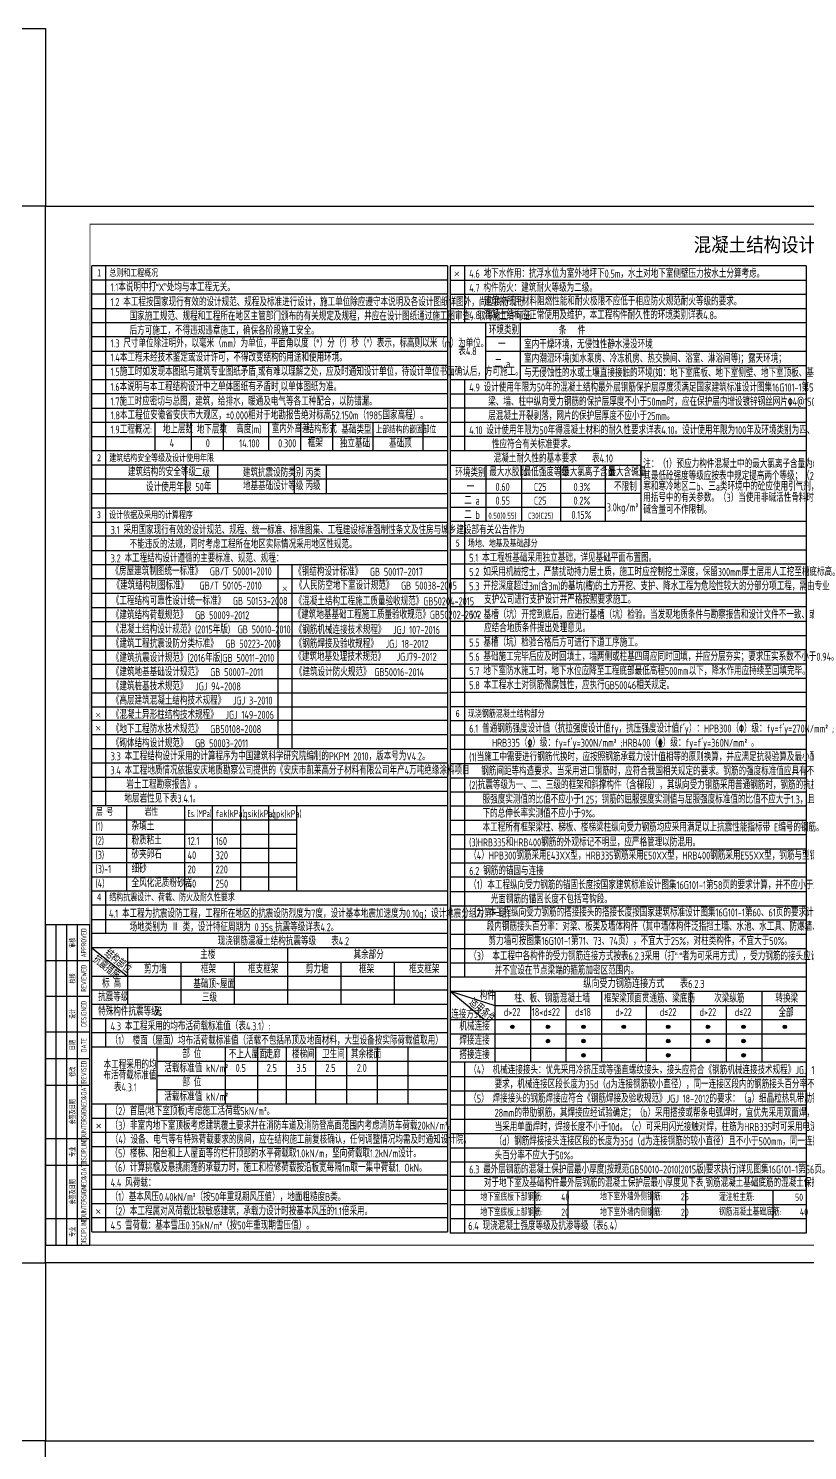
# Model space of a CAD drawing. Extents: x 9731685 to 18866768, y -962146 to 194094.
# Drawn here: x 9775648 to 9819430, y 114149 to 194094 of the extents above; entities that cross this region are included whole.
import ezdxf
from ezdxf.enums import TextEntityAlignment as Align

# ---------------------------------------------------------------- set-up
doc = ezdxf.new("R2010")
doc.units = 0
doc.header["$LTSCALE"] = 1000
doc.layers.get('0').update_dxf_attribs({"linetype": 'CONTINUOUS'})
for name, color, linetype in [('BORDER', 7, 'CONTINUOUS'), ('HATCH', 254, 'CONTINUOUS'), ('TAB', 7, 'CONTINUOUS'), ('TEXT', 7, 'CONTINUOUS'), ('柱', 2, 'CONTINUOUS')]:
    doc.layers.add(name, color=color, linetype=linetype)
doc.styles.add('AHD2', font='txt_l.shx', dxfattribs={"width": 0.7, "bigfont": 'hztxt_l.shx'})
doc.styles.add('TSSD_Norm', font='Tssdeng.shx', dxfattribs={"width": 0.7, "bigfont": 'hztxt.shx'})
doc.styles.add('TSSD_Rein', font='Tssdeng.shx', dxfattribs={"width": 0.7, "bigfont": 'hztxt.shx'})
doc.styles.add('说明文字', font='tssdeng.shx', dxfattribs={"width": 0.75, "bigfont": 'hztxt.shx'})
doc.styles.add('黑体', font='simhei.ttf')

# ---------------------------------------------------------------- blocks, each defined once
blk = doc.blocks.new('会签栏竖向')
at = {"layer": 'BORDER'}
for p, q in [((-1900, 0), (-1900, 18000)), ((-1300, 0), (-1300, 18000)), ((-700, 0), (-700, 18000)), ((-2500, 16000), (0, 16000)), ((-2500, 14000), (0, 14000)), ((-2500, 12000), (0, 12000)), ((-2500, 10500), (0, 10500)), ((-2500, 8997), (0, 8997)), ((-2500, 6000), (0, 6000)), ((-2500, 4500), (0, 4500)), ((-2500, 1500), (0, 1500))]:
    blk.add_line(p, q, dxfattribs=at)
blk.add_lwpolyline([(-2500, 18000), (-2500, 0), (0, 0), (0, 18000)], close=True, dxfattribs=at)
at = {"layer": 'BORDER', "width": 0.7}
for s, style, p in [('APPROVED', 'TSSD_Rein', (-350, 17000)), ('审核', 'AHD2', (-1000, 17000)), ('校核', 'AHD2', (-1000, 15000)), ('REVIEWED', 'TSSD_Rein', (-350, 15000)), ('设计', 'AHD2', (-1000, 13000)), ('DESIGNED', 'TSSD_Rein', (-350, 13000)), ('日期', 'AHD2', (-1000, 11250)), ('DATE', 'TSSD_Rein', (-350, 11250)), ('修改', 'AHD2', (-1000, 9750)), ('REVISED', 'TSSD_Rein', (-350, 9750)), ('COUNTERSIGNED&DATE', 'TSSD_Rein', (-350, 7500)), ('会签及日期', 'AHD2', (-1000, 7500)), ('DISCIPLINE', 'TSSD_Rein', (-350, 5250)), ('专业', 'AHD2', (-1000, 5250)), ('COUNTERSIGNED&DATE', 'TSSD_Rein', (-350, 3000)), ('会签及日期', 'AHD2', (-1000, 3000)), ('专业', 'AHD2', (-1000, 750)), ('DISCIPLINE', 'TSSD_Rein', (-350, 750))]:
    blk.add_text(s, height=300, rotation=90, dxfattribs=dict(at, style=style)).set_placement(p, align=Align.MIDDLE)
blk = doc.blocks.new('A$C4E791673')
at = {"layer": 'TAB', "color": 7, "style": 'TSSD_Norm', "width": 0.55}
for s, height, p in [('Es (MPa)', 400, (0, 0)), ('1-2', 120, (277, 22))]:
    blk.add_text(s, height=height, dxfattribs=at).set_placement(p)

msp = doc.modelspace()

# ---------------------------------------------------------------- hatches: boundary and pattern name
at = {"layer": 'TEXT'}
h = msp.add_hatch(color=256, dxfattribs=at)
edge = h.paths.add_edge_path()
edge.add_arc((9802841.2, 137968.1), 100, 0, 360)
h = msp.add_hatch(color=256, dxfattribs=at)
edge = h.paths.add_edge_path()
edge.add_arc((9804841.2, 137968.1), 100, 0, 360)
h = msp.add_hatch(color=256, dxfattribs=at)
edge = h.paths.add_edge_path()
edge.add_arc((9806841.2, 137968.1), 100, 0, 360)
h = msp.add_hatch(color=256, dxfattribs=at)
edge = h.paths.add_edge_path()
edge.add_arc((9809101.8, 137968.1), 100, 0, 360)
h = msp.add_hatch(color=256, dxfattribs=at)
edge = h.paths.add_edge_path()
edge.add_arc((9811601.8, 137968.1), 100, 0, 360)
h = msp.add_hatch(color=256, dxfattribs=at)
edge = h.paths.add_edge_path()
edge.add_arc((9813835.2, 137968.1), 100, 0, 360)
h = msp.add_hatch(color=256, dxfattribs=at)
edge = h.paths.add_edge_path()
edge.add_arc((9815835.2, 137968.1), 100, 0, 360)
h = msp.add_hatch(color=256, dxfattribs=at)
edge = h.paths.add_edge_path()
edge.add_arc((9818153.8, 137968.1), 100, 0, 360)
h = msp.add_hatch(color=256, dxfattribs=at)
edge = h.paths.add_edge_path()
edge.add_arc((9804841.2, 137168.1), 100, 0, 360)
h = msp.add_hatch(color=256, dxfattribs=at)
edge = h.paths.add_edge_path()
edge.add_arc((9806841.2, 137168.1), 100, 0, 360)
h = msp.add_hatch(color=256, dxfattribs=at)
edge = h.paths.add_edge_path()
edge.add_arc((9811601.8, 137168.1), 100, 0, 360)
h = msp.add_hatch(color=256, dxfattribs=at)
edge = h.paths.add_edge_path()
edge.add_arc((9813835.2, 137168.1), 100, 0, 360)
h = msp.add_hatch(color=256, dxfattribs=at)
edge = h.paths.add_edge_path()
edge.add_arc((9815835.2, 137168.1), 100, 0, 360)
h = msp.add_hatch(color=256, dxfattribs=at)
edge = h.paths.add_edge_path()
edge.add_arc((9806841.2, 136368.1), 100, 0, 360)
h = msp.add_hatch(color=256, dxfattribs=at)
edge = h.paths.add_edge_path()
edge.add_arc((9811601.8, 136368.1), 100, 0, 360)
h = msp.add_hatch(color=256, dxfattribs=at)
edge = h.paths.add_edge_path()
edge.add_arc((9815835.2, 136368.1), 100, 0, 360)

# ---------------------------------------------------------------- linework, layer by layer
at = {"layer": 'BORDER'}
for points in [[(9776604.8, 124693.7), (9776604.8, 184093.7), (9860704.8, 184093.7), (9860704.8, 124693.7)], [(9776604.8, 55293.7), (9776604.8, 114693.7), (9860704.8, 114693.7), (9860704.8, 55293.7)]]:
    msp.add_lwpolyline(points, close=True, dxfattribs=at)
at = {"layer": 'BORDER', "const_width": 50}
msp.add_lwpolyline([(9779104.8, 125693.7), (9779104.8, 183093.7), (9859704.8, 183093.7), (9859704.8, 125693.7)], close=True, dxfattribs=at)
at = {"layer": 'TAB'}
for p, q in [((9799204.8, 180748.7), (9779204.8, 180748.7)), ((9779204.8, 126441.5), (9779204.8, 180748.7)), ((9780004.8, 150408.5), (9780004.8, 180748.7)), ((9799204.8, 180748.7), (9799204.8, 126441.5)), ((9819354.8, 180748.7), (9799354.8, 180748.7)), ((9799354.8, 180748.7), (9799354.8, 126375.4)), ((9819354.8, 180748.7), (9799354.8, 180748.7)), ((9800154.8, 180748.7), (9800154.8, 177548.7)), ((9819354.8, 180748.7), (9819354.8, 126375.4)), ((9799204.8, 179948.7), (9779204.8, 179948.7)), ((9799354.8, 179948.7), (9819354.8, 179948.7)), ((9799204.8, 179148.7), (9779204.8, 179148.7)), ((9799354.8, 179148.7), (9819354.8, 179148.7)), ((9779204.8, 178348.7), (9799204.8, 178348.7)), ((9799354.8, 178348.7), (9819354.8, 178348.7)), ((9799204.8, 177548.7), (9779204.8, 177548.7)), ((9819354.8, 177548.7), (9799354.8, 177548.7)), ((9801330, 177531.9), (9801330, 174348.7)), ((9803286.1, 177531.9), (9803286.1, 174348.7)), ((9799204.8, 176748.7), (9779204.8, 176748.7)), ((9819354.8, 176748.7), (9801330, 176748.7)), ((9779204.8, 175948.7), (9799204.8, 175948.7)), ((9801330, 175948.7), (9819354.8, 175948.7)), ((9799204.8, 175148.7), (9779204.8, 175148.7)), ((9803286.1, 175148.7), (9819354.8, 175148.7)), ((9799204.8, 174348.7), (9779204.8, 174348.7)), ((9819354.8, 174348.7), (9799354.8, 174348.7)), ((9800154.8, 174348.7), (9800154.8, 170348.7)), ((9799204.8, 173548.7), (9779204.8, 173548.7)), ((9799354.8, 173548.7), (9819354.8, 173548.7)), ((9779204.8, 172748.7), (9799204.8, 172748.7)), ((9819354.8, 172748.7), (9799354.8, 172748.7)), ((9799204.8, 171948.7), (9779204.8, 171948.7)), ((9782769.5, 170348.7), (9782769.5, 171948.7)), ((9784803.2, 170348.7), (9784803.2, 171948.7)), ((9786603.2, 170348.7), (9786603.2, 171948.7)), ((9789150.2, 170348.7), (9789150.2, 171948.7)), ((9790950.2, 170348.7), (9790950.2, 171948.7)), ((9792750.2, 170348.7), (9792750.2, 171948.7)), ((9795025.2, 170348.7), (9795025.2, 171948.7)), ((9797832.1, 170348.7), (9797832.1, 171948.7)), ((9819354.8, 171948.7), (9799354.8, 171948.7)), ((9779204.8, 171148.7), (9799204.8, 171148.7)), ((9819354.8, 171148.7), (9799354.8, 171148.7)), ((9799204.8, 170348.7), (9779204.8, 170348.7)), ((9799204.8, 170348.7), (9779204.8, 170348.7)), ((9819354.8, 170348.7), (9799354.8, 170348.7)), ((9810054.8, 170348.7), (9810054.8, 166375.4)), ((9799204.8, 169548.7), (9779204.8, 169548.7)), ((9784490.2, 167948.7), (9784490.2, 169548.7)), ((9786290.2, 167948.7), (9786290.2, 169548.7)), ((9790604.1, 167948.7), (9790604.1, 169548.7)), ((9792404.1, 167948.7), (9792404.1, 169548.7)), ((9799354.8, 169548.7), (9810054.8, 169548.7)), ((9801354.8, 169548.7), (9801354.8, 166375.4)), ((9803354.8, 169548.7), (9803354.8, 166375.4)), ((9805554.8, 169548.7), (9805554.8, 166375.4)), ((9808054.8, 169548.7), (9808054.8, 166375.4)), ((9799204.8, 168748.7), (9779204.8, 168748.7)), ((9810054.8, 168748.7), (9799354.8, 168748.7)), ((9779204.8, 167948.7), (9799204.8, 167948.7)), ((9799354.8, 167975.4), (9810054.8, 167975.4)), ((9779204.8, 167148.7), (9799204.8, 167148.7)), ((9799354.8, 167175.4), (9808054.8, 167175.4)), ((9779204.8, 166333.8), (9799204.8, 166333.8)), ((9819354.8, 166375.4), (9799354.8, 166375.4)), ((9800154.8, 166375.4), (9800154.8, 140775.4)), ((9799204.8, 165548.7), (9779204.8, 165548.7)), ((9799354.8, 165575.4), (9819354.8, 165575.4)), ((9779204.8, 164748.7), (9799204.8, 164748.7)), ((9799354.8, 164775.4), (9819354.8, 164775.4)), ((9799204.8, 163948.7), (9779204.8, 163948.7)), ((9789673.1, 153608.5), (9789673.1, 163948.7)), ((9790473.1, 153608.5), (9790473.1, 163948.7)), ((9799204.8, 163148.7), (9779204.8, 163148.7)), ((9779204.8, 162348.7), (9799204.8, 162348.7)), ((9779204.8, 161548.7), (9799204.8, 161548.7)), ((9819354.8, 161575.4), (9799354.8, 161575.4)), ((9779204.8, 160748.7), (9799204.8, 160748.7)), ((9799354.8, 160775.4), (9819354.8, 160775.4)), ((9779204.8, 159948.7), (9799204.8, 159948.7)), ((9799354.8, 159975.4), (9819354.8, 159975.4)), ((9779204.8, 159148.7), (9799204.8, 159148.7)), ((9799354.8, 159175.4), (9819354.8, 159175.4)), ((9779204.8, 158348.7), (9799204.8, 158348.7)), ((9799354.8, 158375.4), (9819354.8, 158375.4)), ((9779204.8, 157548.7), (9799204.8, 157548.7)), ((9799354.8, 157575.4), (9819354.8, 157575.4)), ((9779204.8, 156748.7), (9799204.8, 156748.7)), ((9799354.8, 156775.4), (9819354.8, 156775.4)), ((9779204.8, 155948.7), (9799204.8, 155948.7)), ((9799354.8, 155975.4), (9819354.8, 155975.4)), ((9779204.8, 155208.5), (9799204.8, 155208.5)), ((9819354.8, 155175.4), (9799354.8, 155175.4)), ((9779204.8, 154408.5), (9799204.8, 154408.5)), ((9799354.8, 154375.4), (9819354.8, 154375.4)), ((9779204.8, 153608.5), (9799204.8, 153608.5)), ((9799354.8, 153575.4), (9819354.8, 153575.4)), ((9779204.8, 152808.5), (9799204.8, 152808.5)), ((9799354.8, 152775.4), (9819354.8, 152775.4)), ((9779204.8, 152008.5), (9799204.8, 152008.5)), ((9799354.8, 151975.4), (9819354.8, 151975.4)), ((9779204.8, 151208.5), (9799204.8, 151208.5)), ((9799354.8, 151175.4), (9819354.8, 151175.4)), ((9779204.8, 150408.5), (9799204.8, 150408.5)), ((9781160.7, 150408.5), (9781160.7, 145608.5)), ((9784416.9, 150408.5), (9784416.9, 145608.5)), ((9785991.9, 145608.5), (9785991.9, 150408.5)), ((9787566.9, 150408.5), (9787566.9, 145608.5)), ((9789141.9, 150408.5), (9789141.9, 145608.5)), ((9790716.9, 150408.5), (9790716.9, 145608.5)), ((9819354.8, 150375.4), (9799354.8, 150375.4)), ((9779204.8, 149608.5), (9790716.9, 149608.5)), ((9819354.8, 149575.4), (9799354.8, 149575.4)), ((9779204.8, 148808.5), (9790716.9, 148808.5)), ((9799354.8, 148775.4), (9819354.8, 148775.4)), ((9779204.8, 148008.5), (9790716.9, 148008.5)), ((9799354.8, 147975.4), (9819354.8, 147975.4)), ((9779204.8, 147208.5), (9790716.9, 147208.5)), ((9819354.8, 147175.4), (9799354.8, 147175.4)), ((9779204.8, 146408.5), (9790716.9, 146408.5)), ((9819354.8, 146375.4), (9799354.8, 146375.4)), ((9779204.8, 145608.5), (9790200, 145608.5)), ((9779204.8, 145608.5), (9799204.8, 145608.5)), ((9779204.8, 145608.5), (9799204.8, 145608.5)), ((9780004.8, 143208.5), (9780004.8, 145608.5)), ((9799354.8, 145575.4), (9819354.8, 145575.4)), ((9799204.8, 144808.5), (9779204.8, 144808.5)), ((9799354.8, 144775.4), (9819354.8, 144775.4)), ((9779204.8, 144008.5), (9799204.8, 144008.5)), ((9799354.8, 143975.4), (9819354.8, 143975.4)), ((9799204.8, 143208.5), (9779204.8, 143208.5)), ((9799354.8, 143175.4), (9819354.8, 143175.4)), ((9779204.8, 142408.5), (9781204.8, 140808.5)), ((9799204.8, 142408.5), (9779204.8, 142408.5)), ((9781204.8, 142408.5), (9781204.8, 139241.5)), ((9790204.8, 142408.5), (9790204.8, 139241.5)), ((9799354.8, 142375.4), (9819354.8, 142375.4)), ((9781204.8, 141608.5), (9799204.8, 141608.5)), ((9784204.8, 141608.5), (9784204.8, 139241.5)), ((9787204.8, 141608.5), (9787204.8, 139241.5)), ((9793204.8, 141608.5), (9793204.8, 139241.5)), ((9796204.8, 141608.5), (9796204.8, 139241.5)), ((9799354.8, 141575.4), (9819354.8, 141575.4)), ((9779204.8, 140808.5), (9799204.8, 140808.5)), ((9799354.8, 140775.4), (9819354.8, 140775.4)), ((9779204.8, 140041.5), (9799204.8, 140041.5)), ((9799354.8, 139975.4), (9819354.8, 139975.4)), ((9799354.8, 139975.4), (9801854.8, 139175.4)), ((9799354.8, 139975.4), (9801267.5, 138375.4)), ((9801854.8, 139975.4), (9801854.8, 135975.4)), ((9807854.8, 139975.4), (9807854.8, 135975.4)), ((9812854.8, 139975.4), (9812854.8, 135975.4)), ((9816854.8, 139975.4), (9816854.8, 135975.4)), ((9779204.8, 139241.5), (9799204.8, 139241.5)), ((9801854.8, 139175.4), (9819354.8, 139175.4)), ((9803854.8, 139175.4), (9803854.8, 135975.4)), ((9805854.8, 139175.4), (9805854.8, 135975.4)), ((9810354.8, 139175.4), (9810354.8, 135975.4)), ((9814854.8, 139175.4), (9814854.8, 135975.4)), ((9779204.8, 138441.5), (9799204.8, 138441.5)), ((9780004.8, 136841.5), (9780004.8, 138441.5)), ((9799354.8, 138375.4), (9819354.8, 138375.4)), ((9779204.8, 137641.5), (9799204.8, 137641.5)), ((9799354.8, 137575.4), (9819354.8, 137575.4)), ((9779204.8, 136841.5), (9799204.8, 136841.5)), ((9782869.1, 136841.5), (9782869.1, 133641.5)), ((9786704.8, 136841.5), (9786704.8, 133641.5)), ((9788526.6, 136841.5), (9788526.6, 133641.5)), ((9790131.6, 136841.5), (9790131.6, 133641.5)), ((9791785.6, 136841.5), (9791785.6, 133641.5)), ((9793514.6, 136841.5), (9793514.6, 133641.5)), ((9795243.6, 136841.5), (9795243.6, 133641.5)), ((9796972.6, 136841.5), (9796972.6, 133641.5)), ((9799354.8, 136775.4), (9819354.8, 136775.4)), ((9782869.1, 136041.5), (9799204.8, 136041.5)), ((9819354.8, 135975.4), (9799354.8, 135975.4)), ((9800154.8, 135975.4), (9800154.8, 126375.4)), ((9782869.1, 135241.5), (9799204.8, 135241.5)), ((9799354.8, 135175.4), (9819354.8, 135175.4)), ((9782869.1, 134441.5), (9799204.8, 134441.5)), ((9799354.8, 134375.4), (9819354.8, 134375.4)), ((9779204.8, 133641.5), (9799204.8, 133641.5)), ((9780004.8, 126441.5), (9780004.8, 133641.5)), ((9799354.8, 133575.4), (9819354.8, 133575.4)), ((9779204.8, 132841.5), (9799204.8, 132841.5)), ((9799354.8, 132775.4), (9819354.8, 132775.4)), ((9779204.8, 132041.5), (9799204.8, 132041.5)), ((9799354.8, 131975.4), (9819354.8, 131975.4)), ((9779204.8, 131241.5), (9799204.8, 131241.5)), ((9799354.8, 131175.4), (9819354.8, 131175.4)), ((9779204.8, 130441.5), (9799204.8, 130441.5)), ((9799354.8, 130375.4), (9819354.8, 130375.4)), ((9779204.8, 129641.5), (9799204.8, 129641.5)), ((9799354.8, 129575.4), (9819354.8, 129575.4)), ((9779204.8, 128841.5), (9799204.8, 128841.5)), ((9819354.8, 128775.4), (9799354.8, 128775.4)), ((9804088.1, 128775.4), (9804088.1, 127175.4)), ((9805967.1, 128775.4), (9805967.1, 127175.4)), ((9810700.5, 128775.4), (9810700.5, 127175.4)), ((9812579.5, 128775.4), (9812579.5, 127175.4)), ((9817475.8, 128775.4), (9817475.8, 127175.4)), ((9779204.8, 128041.5), (9799204.8, 128041.5)), ((9799354.8, 127975.4), (9819354.8, 127975.4)), ((9779204.8, 127241.5), (9799204.8, 127241.5)), ((9819354.8, 127175.4), (9799354.8, 127175.4)), ((9779204.8, 126441.5), (9799204.8, 126441.5)), ((9819354.8, 126375.4), (9799354.8, 126375.4))]:
    msp.add_line(p, q, dxfattribs=at)
at = {"layer": 'TEXT'}
for p, q in [((9819354.8, 163975.4), (9799354.8, 163975.4)), ((9799354.8, 163175.4), (9819354.8, 163175.4)), ((9799354.8, 162375.4), (9819354.8, 162375.4))]:
    msp.add_line(p, q, dxfattribs=at)
at = {"layer": 'TEXT', "color": 220, "const_width": 30}
for points in [[(9799602.3, 180178.8), (9799834.3, 180410.7), (9799718.3, 180294.7), (9799834.3, 180178.8), (9799602.3, 180410.7)], [(9789940.2, 162481.6), (9790172.1, 162713.5), (9790056.1, 162597.6), (9790172.1, 162481.6), (9789940.2, 162713.5)], [(9779452.3, 155378.8), (9779684.3, 155610.7), (9779568.3, 155494.7), (9779684.3, 155378.8), (9779452.3, 155610.7)], [(9779452.3, 154638.5), (9779684.3, 154870.5), (9779568.3, 154754.5), (9779684.3, 154638.5), (9779452.3, 154870.5)], [(9779477.2, 132278.2), (9779709.1, 132510.1), (9779593.1, 132394.2), (9779709.1, 132278.2), (9779477.2, 132510.1)], [(9779452.3, 127471.5), (9779684.3, 127703.5), (9779568.3, 127587.5), (9779684.3, 127471.5), (9779452.3, 127703.5)]]:
    msp.add_lwpolyline(points, dxfattribs=at)
at = {"layer": 'TEXT'}
for centre in [(9802841.2, 137968.1), (9804841.2, 137968.1), (9806841.2, 137968.1), (9809101.8, 137968.1), (9811601.8, 137968.1), (9813835.2, 137968.1), (9815835.2, 137968.1), (9818153.8, 137968.1), (9804841.2, 137168.1), (9806841.2, 137168.1), (9811601.8, 137168.1), (9813835.2, 137168.1), (9815835.2, 137168.1), (9806841.2, 136368.1), (9811601.8, 136368.1), (9815835.2, 136368.1)]:
    msp.add_circle(centre, 100, dxfattribs=at)
at = {"layer": '柱'}
for points in [[(9731684.8, 194093.7), (9776604.8, 194093.7), (9776604.8, 184093.7), (9731684.8, 184093.7)], [(9731684.8, 124693.7), (9776604.8, 124693.7), (9776604.8, 114693.7), (9731684.8, 114693.7)]]:
    msp.add_lwpolyline(points, close=True, dxfattribs=at)

# ---------------------------------------------------------------- block references
msp.add_blockref('会签栏竖向', (9779104.8, 125693.7))
at = {"layer": 'HATCH'}
msp.add_blockref('A$C4E791673', (9784589.3, 149763.7), dxfattribs=at)

# ---------------------------------------------------------------- texts
at = {"layer": 'TAB', "color": 7, "style": 'TSSD_Rein', "width": 0.7}
for s, p in [('层 号', (9779443.6, 149837.6)), ('岩性', (9782179, 149837.6)), ('fak(kPa)', (9786162.1, 149762.3)), ('qsik(kPa)', (9787718.7, 149754)), ('qpk(kPa)', (9789316.2, 149748.5))]:
    msp.add_text(s, height=400, dxfattribs=at).set_placement(p)
at = {"layer": 'TEXT', "style": '黑体', "width": 0.9}
msp.add_text('混凝土结构设计总说明(一)', height=800, dxfattribs=at).set_placement((9818923.4, 181938), align=Align.MIDDLE_CENTER)
at = {"layer": 'TEXT', "color": 173, "style": '黑体', "width": 0.7}
for s, p in [('1  总则和工程概况', (9779506.2, 180163.9)), ('2  建筑结构安全等级及设计使用年限', (9779506.2, 169765.9)), ('3  设计依据及采用的计算程序', (9779497.2, 166561.1)), ('5  场地、地基及基础部分', (9799656.2, 164964.6)), ('6  现浇钢筋混凝土结构部分', (9799656.2, 155389.6)), ('4  结构抗震设计、荷载、防火及耐久性要求', (9779506.2, 145070.6))]:
    msp.add_text(s, height=400, dxfattribs=at).set_placement(p)
at = {"layer": 'TEXT', "color": 220, "style": 'TSSD_Rein', "width": 0.7}
for s, height, p in [('4.6 地下水作用：抗浮水位为室外地坪下0.5m，水土对地下室侧壁压力按水土分算考虑。', 450, (9800416.7, 180084.2)), ('4.7 构件防火：建筑耐火等级为二级。', 450, (9800416.7, 179284.2)), ('1.9工程概况:', 450, (9780264.1, 171317)), ('地上层数', 450, (9783194, 171333.7)), ('地下层数', 450, (9785104.1, 171325)), ('高度(m)', 450, (9787322.9, 171339.7)), ('室内外高差', 450, (9789320.2, 171350.7)), ('结构形式', 450, (9791274.8, 171338.7)), ('基础类型', 450, (9793229.7, 171313.6)), ('上部结构的嵌固部位', 400, (9795157.8, 171331.6)), ('4', 450, (9783583.7, 170558)), ('0', 450, (9785613.2, 170558)), ('14.100', 450, (9787491.9, 170547)), ('0.300', 450, (9789678.9, 170547)), ('框架', 450, (9791341.9, 170565.8)), ('独立基础', 450, (9793146.5, 170538)), ('基础顶', 450, (9795912.6, 170538.1)), ('二级', 450, (9784995.9, 168887.5)), ('丙类', 450, (9791231.5, 168871.3)), ('50年', 450, (9785032.7, 168092.7)), ('丙级', 450, (9791212.5, 168155.6)), ('3.4 本工程地质情况依据安庆地质勘察公司提供的《安庆市凯莱高分子材料有限公司年产4万吨绝缘涂料项目', 450, (9780252.2, 152159.6)), ('岩土工程勘察报告》。', 450, (9781149, 151359.6)), ('地层岩性见下表3.4.1。', 450, (9781042.4, 150576.6)), ('(1)', 450, (9779413.8, 149013.6)), ('杂填土', 450, (9781443.6, 149015.3)), ('(2)', 450, (9779413.8, 148213.6)), ('粉质粘土', 450, (9781443.6, 148223.8)), ('本工程所有框架梁柱、梯板、楼梯梁柱纵向受力钢筋均应采用满足以上抗震性能指标带 E编号的钢筋。', 450, (9801167.2, 148952.9)), ('(3)', 450, (9779413.8, 147413.6)), ('砂夹卵石', 450, (9781443.6, 147423.8)), ('12.1', 450, (9784591.9, 148190.7)), ('160', 450, (9786166.9, 148190.7)), ('(3)-1', 450, (9779413.8, 146613.6)), ('细砂', 450, (9781443.6, 146623.8)), ('40', 450, (9784591.9, 147390.7)), ('320', 450, (9786166.9, 147390.7)), ('(4)', 450, (9779413.8, 145813.6)), ('全风化泥质粉砂岩', 450, (9781443.6, 145823.8)), ('20', 450, (9784591.9, 146590.7)), ('220', 450, (9786166.9, 146590.7)), ('40', 450, (9784591.9, 145790.7)), ('250', 450, (9786166.9, 145790.7)), ('4.1 本工程为抗震设防工程，工程所在地区的抗震设防烈度为7度，设计基本地震加速度为0.10g；设计地震分组为第一组；', 450, (9780173.6, 144109)), ('     场地类别为 Ⅱ 类，设计特征周期为 0.35s,抗震等级详表4.2。', 450, (9780266.7, 143343.9)), ('主楼', 450, (9785304.3, 141790.8)), ('其余部分', 450, (9793916.6, 141790.8)), ('基础顶~屋面', 450, (9784912.2, 140150.6)), ('三级', 450, (9785395.3, 139383.7)), ('无', 450, (9782743.8, 138579.7)), ('不上人屋面', 450, (9786906.6, 136201.8)), ('走廊', 450, (9788972, 136201.8)), ('楼梯间', 450, (9790458.6, 136201.8)), ('卫生间', 450, (9792147.7, 136201.8)), ('其余楼面', 450, (9793770.3, 136201.8)), ('0.5', 450, (9787290.5, 135435)), ('2.5', 450, (9789040.4, 135435)), ('3.5', 450, (9790703.7, 135435)), ('2.5', 450, (9792336.6, 135435)), ('2.0', 450, (9794101.8, 135435)), ('（1）基本风压0.40kN/m%%1402%%141（按50年重现期风压值），地面粗糙度B类。', 450, (9780266.7, 128177)), ('（2）本工程属对风荷载比较敏感建筑，承载力设计时按基本风压的1.1倍采用。', 450, (9780266.7, 127377)), ('4.5 雪荷载：基本雪压0.35kN/m%%1402%%141（按50年重现期雪压值）。', 450, (9780266.7, 126577))]:
    msp.add_text(s, height=height, dxfattribs=at).set_placement(p)
at = {"layer": 'TEXT', "style": 'TSSD_Rein', "width": 0.7}
for s, height, p in [('1.1本说明中打“X”处均与本工程无关。', 450, (9780264.1, 179317.3)), ('1.2 本工程按国家现行有效的设计规范、规程及标准进行设计，施工单位除应遵守本说明及各设计图纸详图外，尚应执行现行', 450, (9780264.1, 178484.2)), ('建筑物所用材料阻燃性能和耐火极限不应低于相应防火规范耐火等级的要求。', 450, (9801253, 178525.1)), ('     国家施工规范、规程和工程所在地区主管部门颁布的有关规定及规程，并应在设计图纸通过施工图审查，取得施工许可证', 450, (9780264.1, 177684.2)), ('4.8 混凝土结构应正常使用及维护，本工程构件耐久性的环境类别详表4.8。', 450, (9800416.7, 177744.1)), ('     后方可施工，不得违规违章施工，确保各阶段施工安全。', 450, (9780264.1, 176884.2)), ('环境类别', 450, (9801521.9, 176906.9)), ('条   件', 450, (9805450.9, 176882.9)), ('1.3 尺寸单位除注明外，以毫米（mm）为单位，平面角以度（°）分（′）秒（″）表示，标高则以米（m）为单位。', 450, (9780264.1, 176167.2)), ('表4.8', 450, (9799805.1, 175725.6)), ('一', 450, (9802036, 176106.9)), ('1.4本工程未经技术鉴定或设计许可，不得改变结构的用途和使用环境。', 450, (9780264.1, 175370.8)), ('二 a ', 450, (9801844.3, 175031.8)), ('1.5施工时如发现本图纸与建筑专业图纸矛盾,或有难以理解之处，应及时通知设计单位，待设计单位书面确认后，方可施工。', 450, (9780264.1, 174570.8)), ('1.6本说明与本工程结构设计中之单体图纸有矛盾时,以单体图纸为准。', 450, (9780264.1, 173719.8)), ('4.9 设计使用年限为50年的混凝土结构最外层钢筋保护层厚度须满足国家建筑标准设计图集16G101-1第56页要求。当', 450, (9800416.7, 173684.2)), ('1.7施工时应密切与总图，建筑，给排水，暖通及电气等各工种配合，以防错漏。', 450, (9780264.1, 172899)), ('     梁、墙、柱中纵向受力钢筋的保护层厚度不小于50mm时，应在保护层内增设镀锌钢丝网片\x824@150x150，防止保护', 450, (9800416.7, 172884.2)), ('     层混凝土开裂剥落，网片的保护层厚度不应小于25mm。', 450, (9800416.7, 172084.2)), ('4.10 设计使用年限为50年得混凝土材料的耐久性要求详表4.10。设计使用年限为100年及环境类别为四、五类时，其耐久', 450, (9800416.7, 171284.2)), ('      性应符合有关标准要求。', 450, (9800416.7, 170484.2)), ('混凝土耐久性的基本要求    表4.10', 450, (9801788.7, 169698.5)), ('注：（1）预应力构件混凝土中的最大氯离子含量为0.06%%%，', 450, (9810198.3, 169384.7)), ('建筑结构的安全等级', 450, (9781237.8, 168926.5)), ('建筑抗震设防类别', 450, (9787696.4, 168890.5)), ('环境类别', 450, (9799637.3, 168897)), ('最大水胶比', 450, (9801542.7, 168923.7)), ('最低强度等级', 450, (9803472.8, 168923.7)), ('最大氯离子含量', 450, (9805640, 168923.7)), ('最大含碱量', 450, (9808242.7, 168923.7)), ('其最低砼强度等级应按表中规定提高两个等级；（2）处于严', 450, (9810198.3, 168713.9)), ('设计使用年限', 450, (9782254.6, 168079.7)), ('地基基础设计等级', 450, (9787700.7, 168142.4)), ('   一', 450, (9799637.3, 168097)), ('0.60', 450, (9801893.2, 168097)), ('C25', 450, (9804049.9, 168097)), ('0.3%%%', 450, (9806278.3, 168097)), ('不限制', 450, (9808555.3, 168097)), ('用括号中的有关参数。（3）当使用非碱活性骨料时，对砼中', 450, (9810198.3, 167486.3)), ('寒和寒冷地区二b、三a类环境中的砼应使用引气剂，并可采', 450, (9810198.3, 168117.6)), ('   二 a', 450, (9799491.1, 167323.7)), ('0.55', 450, (9801893.2, 167323.7)), ('C25', 450, (9804049.9, 167323.7)), ('0.2%%%', 450, (9806278.3, 167323.7)), ('3.0kg/m\x8c3\x8d', 450, (9808148, 166944.6)), ('碱含量可不作限制。', 450, (9810198.3, 166816)), ('   二 b', 450, (9799491.1, 166523.7)), ('0.50(0.55)', 350, (9801490.7, 166523.7)), ('C30(C25)', 350, (9803721.3, 166523.7)), ('0.15%%%', 450, (9806163.2, 166523.7)), ('3.1 采用国家现行有效的设计规范、规程、统一标准、标准图集、工程建设标准强制性条文及住房与城乡建设部有关公告作为', 450, (9780266.7, 165669.2)), ('     不能违反的法规，同时考虑工程所在地区实际情况采用地区性规范。', 450, (9780266.7, 164869.2)), ('3.2 本工程结构设计遵循的主要标准、规范、规程：', 450, (9780266.7, 164079.2)), ('《房屋建筑制图统一标准》  GB/T 50001-2010', 450, (9780312.2, 163351.8)), ('《钢结构设计标准》  GB 50017-2017', 450, (9790582.7, 163325.1)), ('《建筑结构制图标准》   GB/T 50105-2010', 450, (9780373.2, 162548.8)), ('《人民防空地下室设计规范》  GB 50038-2005', 450, (9790630.4, 162545.7)), ('《工程结构可靠性设计统一标准》  GB 50153-2008', 450, (9780332.3, 161684.2)), ('《建筑结构荷载规范》  GB 50009-2012', 450, (9780332.3, 160884.2)), ('《建筑地基基础工程施工质量验收规范》GB50202-2002', 450, (9790552.4, 160908.6)), ('《建筑工程抗震设防分类标准》  GB 50223-2008', 450, (9780332.3, 159284.2)), ('《建筑地基处理技术规范》   JGJ79-2012', 450, (9790590.4, 158545.3)), ('《建筑地基基础设计规范》  GB 50007-2011', 450, (9780332.3, 157684.2)), ('《建筑桩基技术规范》  JGJ 94-2008', 450, (9780332.3, 156884.2)), ('《高层建筑混凝土结构技术规程》  JGJ 3-2010', 450, (9780332.3, 156084.2)), ('《混凝土异形柱结构技术规程》  JGJ 149-2006', 450, (9780332.3, 155284.2)), ('《地下工程防水技术规范》  GB50108-2008', 450, (9780332.3, 154484.2)), ("6.1 普通钢筋强度设计值（抗拉强度设计值f\x8ey\x8f，抗压强度设计值f\x8c'\x8d\x8ey\x8f）：HPB300（\x82）级：f\x8c\x8d\x8ey\x8f=f\x8c'\x8d\x8ey\x8f=270N/mm\x8c2 \x8d;\x8f", 450, (9800416.7, 154510.9)), ('《砌体结构设计规范》  GB 50003-2011', 450, (9780332.3, 153684.2)), ("      HRB335（\x83）级\x8e：\x8ff\x8ey\x8f=f\x8c'\x8d\x8ey\x8f=300N/mm\x8c2 \x8d;HRB400（\x84）级：f\x8ey\x8f=f\x8c'\x8d\x8ey\x8f=360N/mm\x8c2 \x8d。", 450, (9800416.7, 153710.9)), ('3.3 本工程结构设计采用的计算程序为中国建筑科学研究院编制的PKPM 2010，版本号为V4.2。', 450, (9780266.7, 152952.9)), ('(1)当施工中需要进行钢筋代换时，应按照钢筋承载力设计值相等的原则换算，并应满足抗裂验算及最小配筋率、保护层厚度、', 450, (9800416.7, 152910.9)), ('钢筋间距等构造要求。当采用进口钢筋时，应符合我国相关规定的要求。钢筋的强度标准值应具有不小于95％的保证率。 ', 450, (9801091.7, 152110.9)), ('(2)抗震等级为一、二、三级的框架和斜撑构件（含梯段），其纵向受力钢筋采用普通钢筋时，钢筋的抗拉强度实测值与屈', 450, (9800416.7, 151331.9)), ('服强度实测值的比值不应小于1.25；钢筋的屈服强度实测值与屈服强度标准值的比值不应大于1.3，且钢筋在最大拉力', 450, (9801167.5, 150522.9)), ('下的总伸长率实测值不应小于9%%%。', 450, (9801167.5, 149736.9)), ('(3)HRB335和HRB400钢筋的外观标记不明显，应严格管理以防混用。', 450, (9800412.9, 148112.8)), ('（4）HPB300钢筋采用E43XX型，HRB335钢筋采用E50XX型，HRB400钢筋采用E55XX型，钢筋与型钢焊接随钢筋定焊条。', 450, (9800416.7, 147372.5)), ('6.2 钢筋的锚固与连接', 450, (9800416.7, 146510.9)), ('      光面钢筋的锚固长度不包括弯钩段。', 450, (9800349.7, 144910.9)), ('现浇钢筋混凝土结构抗震等级    表4.2', 450, (9786280.5, 142558.3)), ('（3） 本工程中各构件的受力钢筋连接方式按表6.2.3采用（打“·“者为可采用方式），受力钢筋的接头应设在受力较小处，', 450, (9800416.7, 141710.9)), ('剪力墙', 450, (9782136.6, 140983.7)), ('框架', 450, (9785335.6, 140983.7)), ('框支框架', 450, (9787990.5, 140983.7)), ('剪力墙', 450, (9791233.5, 140983.7)), ('框架', 450, (9794225, 140983.7)), ('框支框架', 450, (9797040.3, 140983.7)), ('       并不宜设在节点梁端的箍筋加密区范围内。', 450, (9800349.7, 140910.9)), ('抗震等级', 450, (9779565.9, 139416.7)), ('标 高', 450, (9779785.8, 140183.7)), ('构件', 450, (9801013.6, 139493.6)), ('特殊构件抗震等级：', 450, (9779565.9, 138606.7)), ('柱、板、钢筋混凝土墙', 450, (9802954.8, 139338.8)), ('框架梁顶面贯通筋、梁底筋', 450, (9807995.9, 139338.8)), ('次梁纵筋', 450, (9814186.1, 139338.8)), ('转换梁', 450, (9817624.5, 139338.8)), ('连接方式', 450, (9799403.7, 138442)), ('d>22', 450, (9802364.5, 138570.8)), ('18<d≤22', 450, (9803933.7, 138570.8)), ('d≤18', 450, (9806361.3, 138570.8)), ('d>22', 450, (9808625.2, 138570.8)), ('d≤22', 450, (9811125.2, 138570.8)), ('d>22', 450, (9813368.1, 138570.8)), ('d≤22', 450, (9815339.6, 138570.8)), ('全部', 450, (9817793.6, 138538.8)), ('4.3 本工程采用的均布活荷载标准值（表4.3.1）:', 450, (9780266.7, 137777)), ('机械连接', 450, (9799864.4, 137768.5)), ('（1） 楼面（屋面）均布活荷载标准值（活载不包括吊顶及地面材料，大型设备按实际荷载值取用）', 450, (9780266.7, 136977)), ('部 位', 450, (9784301, 136216.7)), ('焊接连接', 450, (9799864.4, 136968.5)), ('本工程采用的均', 450, (9779871.4, 135612.1)), ('活载标准值 kN/m\x8c2\x8d ', 450, (9783285.8, 135416.7)), ('搭接连接', 450, (9799864.4, 136168.5)), ('布活荷载标准值   ', 450, (9779860.9, 135014.1)), ('部 位', 450, (9784301, 134616.7)), (' 表4.3.1', 450, (9780237.7, 134341.1)), ('活载标准值 kN/m\x8c2\x8d ', 450, (9783285.8, 133816.7)), ('       要求，机械连接区段长度为35d（d为连接钢筋较小直径），同一连接区段内的钢筋接头百分率不应大于50%%%。', 450, (9800349.7, 134510.9)), ('（2）首层(地下室顶板)考虑施工活荷载5kN/m\x8c2\x8d。', 450, (9780266.7, 133007)), ('       28mm的带肋钢筋，其焊接应经试验确定；（b）采用搭接或帮条电弧焊时，宜优先采用双面焊，焊接长度不小于5d，', 450, (9800349.7, 132910.9)), ('（3）非室内地下室顶板考虑建筑覆土要求并在消防车道及消防登高面范围内考虑消防车荷载20kN/m\x8c2\x8d。', 450, (9780266.7, 132191)), ('       当采用单面焊时，焊接长度不小于10d。（c）可采用闪光接触对焊，柱筋为HRB335时可采用电渣压力焊。', 450, (9800349.7, 132110.9)), ('（5）楼梯、阳台和上人屋面等的栏杆顶部的水平荷载取1.0kN/m，坚向荷载取1.2kN/m设计。', 450, (9780257.5, 130629)), ('（4）设备、电气等有特殊荷载要求的房间，应在结构施工前复核确认，任何调整情况均需及时通知设计院。', 450, (9780280.5, 131399.7)), ('       （d）钢筋焊接接头连接区段的长度为35d（d为连接钢筋的较小直径）且不小于500mm，同一连接区段内的钢筋接', 450, (9800349.7, 131310.9)), ('（6）计算挑檐及悬挑雨篷的承载力时，施工和检修荷载按沿板宽每隔1m取一集中荷载1. OkN。', 450, (9780257.5, 129822)), ('       头百分率不应大于50%%%。', 450, (9800349.7, 130510.9)), ('6.3 最外层钢筋的混凝土保护层最小厚度(按规范GB50010-2010(2015版)要求执行)详见图集16G101-1第56页。', 450, (9800414.6, 129726.5)), ('4.4 风荷载：', 450, (9780266.7, 128977)), ('对于地下室及基础构件最外层钢筋的混凝土保护层最小厚度见下表,钢筋混凝土基础底筋的混凝土保护层厚度应从砼垫层顶面算起。', 450, (9801245.3, 128975.9)), ('地下室底板下部钢筋:     40', 400, (9801046.6, 128198.5)), ('地下室外墙外侧钢筋:     25', 400, (9807770.6, 128220.1)), ('灌注桩主筋:           50', 400, (9814458.6, 128187.4)), ('地下室底板上部钢筋:     20', 400, (9801046.6, 127348.7)), ('地下室外墙内侧钢筋:     20', 400, (9807770.6, 127346.5)), ('钢筋混凝土基础底筋:     40', 400, (9814458.6, 127362.8)), ('6.4 现浇混凝土强度等级及抗渗等级（表6.4）', 450, (9800360.7, 126554.9))]:
    msp.add_text(s, height=height, dxfattribs=at).set_placement(p)
at = {"layer": 'TEXT', "color": 5, "style": 'TSSD_Rein', "width": 0.7}
for s, p in [('室内干燥环境，无侵蚀性静水浸没环境', (9803502.4, 176106.9)), ('室内潮湿环境(如水泵房、冷冻机房、热交换间、浴室、淋浴间等)；露天环境；', (9803502.4, 175306.9)), ('与无侵蚀性的水或土壤直接接触的环境(如：地下室底板、地下室侧壁、地下室顶板、基础、基础梁等)。', (9803502.4, 174506.9)), ('（2）本工程纵向受力钢筋的搭接接头的搭接长度按国家建筑标准设计图集16G101-1第60、61页的要求计算。同一搭接区', (9800416.7, 144172.7)), ('     段内钢筋接头百分率：对梁、板类及墙体构件（其中墙体构件泛指挡土墙、水池、水工具、防爆墙、防护墙、地下室侧墙等，', (9800334.4, 143372.7)), ('       剪力墙可按图集16G101-1第71、73、74页），不宜大于25%%%，对柱类构件，不宜大于50%%%。', (9800008.3, 142572.7))]:
    msp.add_text(s, height=450, dxfattribs=at).set_placement(p)
at = {"layer": 'TEXT', "color": 1, "style": 'TSSD_Rein', "width": 0.7}
msp.add_text('1.8本工程位安徽省安庆市大观区，%%P0.000相对于地勘报告绝对标高52.150m（1985国家高程）。', height=450, dxfattribs=at).set_placement((9780271.1, 172119.1))
at = {"layer": 'TEXT', "color": 6, "style": 'TSSD_Rein', "width": 0.7}
for s, p in [('5.1 本工程桩基础采用独立基础，详见基础平面布置图。', (9800416.7, 164110.9)), ('5.2 如采用机械挖土，严禁扰动持力层土质，施工时应控制挖土深度，保留300mm厚土层用人工挖至槽底标高。', (9800416.7, 163310.9)), ('5.3 开挖深度超过3m(含3m)的基坑(槽)的土方开挖、支护、降水工程为危险性较大的分部分项工程，需由专业', (9800416.7, 162510.9)), ('支护公司进行支护设计并严格按照要求施工。', (9801250.9, 161756.4)), ('5.4 基槽（坑）开挖到底后，应进行基槽（坑）检验。当发现地质条件与勘察报告和设计文件不一致、或遇到异常情况时，', (9800416.7, 160910.9)), ('应结合地质条件提出处理意见。', (9801250.9, 160156.4)), ('5.5 基槽（坑）检验合格后方可进行下道工序施工。', (9800416.7, 159347.5)), ('5.6 基础施工完毕后应及时回填土，墙两侧或柱基四周应同时回填，并应分层夯实；要求压实系数不小于0.94。', (9800416.7, 158547.5)), ('5.7 地下室防水施工时，地下水位应降至工程底部最低高程500mm以下，降水作用应持续至回填完毕。', (9800416.7, 157747.5)), ('5.8 本工程水土对钢筋微腐蚀性，应执行GB50046相关规定。', (9800416.7, 156947.5))]:
    msp.add_text(s, height=450, dxfattribs=at).set_placement(p)
at = {"layer": 'TEXT', "color": 70, "style": 'TSSD_Rein', "width": 0.7}
for s, p in [('《混凝土结构工程施工质量验收规范》GB50204-2015', (9790606.4, 161665.5)), ('《混凝土结构设计规范》(2015年版)  GB 50010-2010', (9780332.3, 160084.2)), ('《钢筋机械连接技术规程》  JGJ 107-2016', (9790606.4, 160056.5)), ('《钢筋焊接及验收规程》  JGJ 18-2012', (9790606.4, 159275.4)), ('《建筑抗震设计规范》(2016年版)GB 50011-2010', (9780332.3, 158484.2)), ('《建筑设计防火规范》 GB50016-2014', (9790620.4, 157684.2))]:
    msp.add_text(s, height=450, dxfattribs=at).set_placement(p)
at = {"layer": 'TEXT', "color": 3, "style": 'TSSD_Rein', "width": 0.7}
for s, p in [('（1）本工程纵向受力钢筋的锚固长度按国家建筑标准设计图集16G101-1第58页的要求计算，并不应小于200mm。', (9800416.7, 145710.9)), ('（4） 机械连接接头：优先采用冷挤压或等强直螺纹接头，接头应符合《钢筋机械连接技术规程》JGJ 107-2016的', (9800416.7, 135310.9)), ('（5） 焊接接头的钢筋焊接应符合《钢筋焊接及验收规范》JGJ 18-2012的要求：（a）细晶粒热轧带肋钢筋及直径大于', (9800416.7, 133710.9))]:
    msp.add_text(s, height=450, dxfattribs=at).set_placement(p)
at = {"layer": 'TEXT', "style": 'TSSD_Rein', "width": 0.7}
for s, rotation, p in [('结构部位', 321, (9779873, 142011.2)), ('抗震措施', 321, (9779219.5, 141681.6)), ('适用条件', 320, (9800352, 139253.8))]:
    msp.add_text(s, height=450, rotation=rotation, dxfattribs=at).set_placement(p)
at = {"layer": 'TEXT', "color": 12, "style": '说明文字', "width": 0.75}
msp.add_text('纵向受力钢筋连接方式    表6.2.3', height=450, dxfattribs=at).set_placement((9806827.7, 140158.2))

doc.saveas('drawing.dxf')
